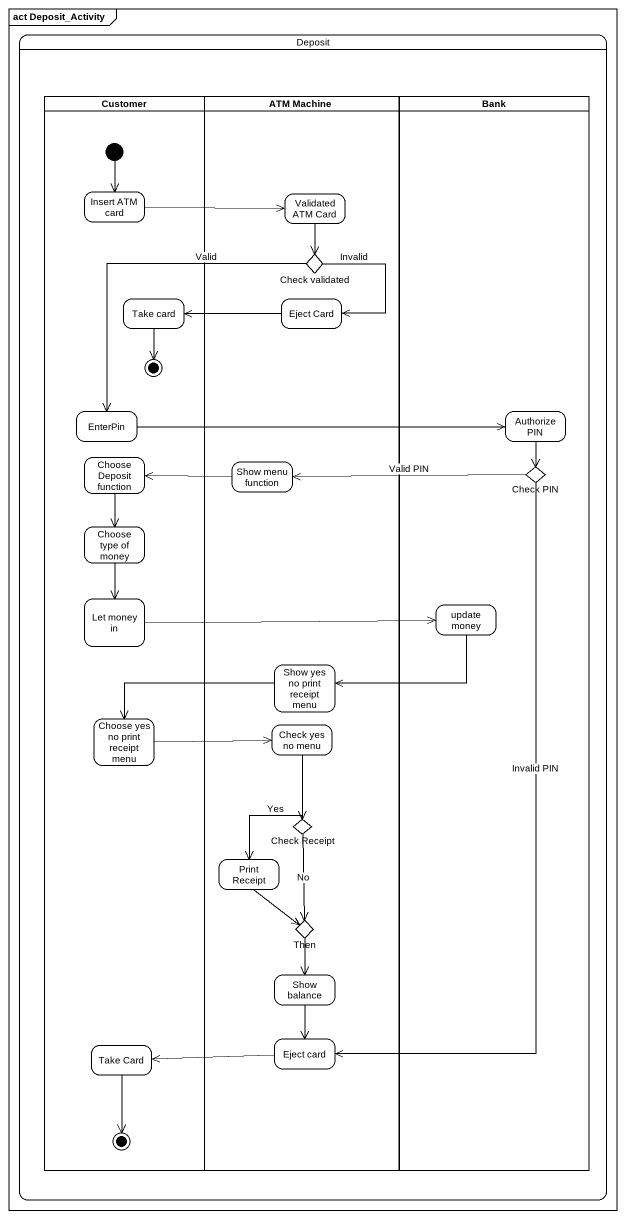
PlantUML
@startuml
mainframe act Deposit_Activity
hide empty description
state Deposit {
  state Customer <<partition>> {
    state "Insert ATM card" as Insert_ATM_card
    state "Take card" as Take_card
    state final1 <<end>>
    state EnterPin
    state "Choose Deposit function" as Choose_Deposit_function
    state "Choose type of money" as Choose_type_of_money
    state "Let money in" as Let_money_in
    state "Choose yes no print receipt menu" as Choose_yes_no_print_receipt
    state "Take Card" as Take_Card
    state final2 <<end>>
    [*] --> Insert_ATM_card
  }
  state "ATM Machine" as ATM_Machine <<partition>> {
    state "Validated ATM Card" as Validated_ATM_Card
    state "Check validated" as Check_validated <<choice>>
    state "Eject Card" as Eject_Card
    state "Show menu function" as Show_menu_function
    state "Show yes no print receipt menu" as Show_yes_no_print_receipt
    state "Check yes no menu" as Check_yes_no_menu
    state "Check Receipt" as Check_Receipt <<choice>>
    state "Print Receipt" as Print_Receipt
    state Then <<choice>>
    state "Show balance" as Show_balance
    state "Eject card" as Eject_card
  }
  state Bank <<partition>> {
    state "Authorize PIN" as Authorize_PIN
    state "Check PIN" as Check_PIN <<choice>>
    state "update money" as update_money
  }
}
Insert_ATM_card -right-> Validated_ATM_Card
Validated_ATM_Card --> Check_validated
Check_validated --> Eject_Card : Invalid
Check_validated --> EnterPin : Valid
Take_card --> final1
Eject_Card -left-> Take_card
EnterPin -right-> Authorize_PIN
Authorize_PIN --> Check_PIN
Choose_Deposit_function --> Choose_type_of_money
Show_menu_function -left-> Choose_Deposit_function
Check_PIN -left-> Show_menu_function : Valid PIN
Check_PIN --> Eject_card : Invalid PIN
Choose_type_of_money --> Let_money_in
Let_money_in -right-> update_money
update_money -left-> Show_yes_no_print_receipt
Show_yes_no_print_receipt -left-> Choose_yes_no_print_receipt
Choose_yes_no_print_receipt -right-> Check_yes_no_menu
Check_yes_no_menu --> Check_Receipt
Check_Receipt --> Print_Receipt : Yes
Check_Receipt --> Then : No
Print_Receipt --> Then
Then --> Show_balance
Show_balance --> Eject_card
Take_Card --> final2
Eject_card -left-> Take_Card
@enduml
